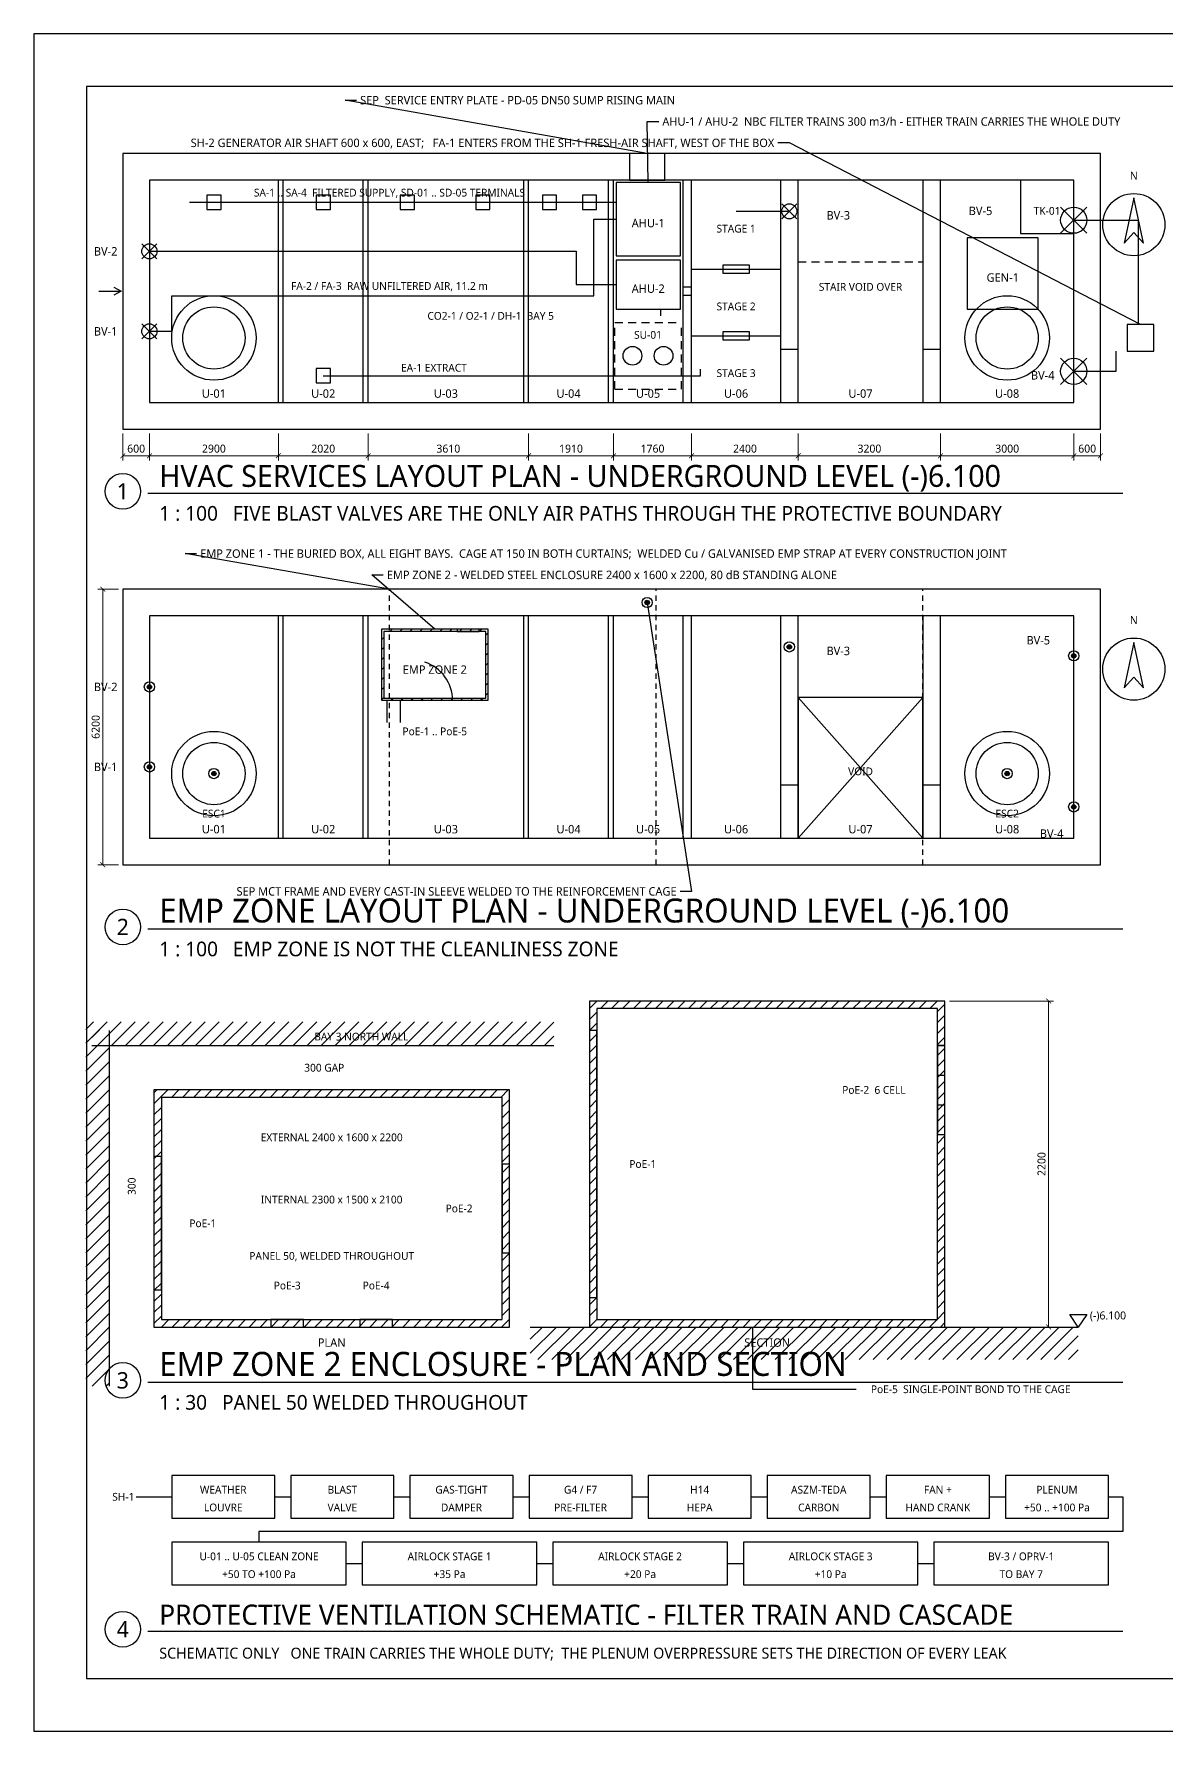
# Model space of a CAD drawing. Header units: millimetres. Extents: x 27 to 567, y 19 to 401.
# Drawn here: x 27 to 281.8, y 19.1 to 400.9 of the extents above; entities that cross this region are included whole.
import ezdxf
from ezdxf.enums import TextEntityAlignment as Align

# ---------------------------------------------------------------- set-up
doc = ezdxf.new("R2010")
doc.units = ezdxf.units.MM
for name, color, linetype in [('M-DUCT-EXTRACT', 5, 'Continuous'), ('M-DUCT-GEN', 8, 'Continuous'), ('M-DUCT-RAW', 1, 'Continuous'), ('M-DUCT-SUPPLY', 7, 'Continuous'), ('M-EMP-BOND', 5, 'Continuous'), ('M-EMP-Z1', 7, 'Continuous'), ('M-EMP-Z2', 1, 'Continuous'), ('M-EQUIP', 7, 'Continuous'), ('M-VALVE', 1, 'Continuous'), ('S-CALLOUT', 7, 'Continuous'), ('S-CENTER', 7, 'Continuous'), ('S-CONCRETE', 7, 'Continuous'), ('S-CONCRETE-THIN', 7, 'Continuous'), ('S-DIM', 7, 'Continuous'), ('S-HATCH', 8, 'Continuous'), ('S-HIDDEN', 8, 'Continuous'), ('S-LEVEL', 7, 'Continuous'), ('S-TEXT', 7, 'Continuous'), ('S-TITLE', 7, 'Continuous')]:
    doc.layers.add(name, color=color, linetype=linetype)
doc.styles.add('OpenSans', font='OpenSans-Regular.ttf')
doc.dimstyles.new('A2-DIM-S', dxfattribs={"dimtxt": 1.8, "dimasz": 1.1, "dimexe": 1.1, "dimexo": 1, "dimgap": 0.7, "dimtad": 1, "dimdec": 0, "dimtxsty": 'OpenSans', "dimblk": 'ARCHTICK', "dimcen": 2.5, "dimclrd": 7, "dimclre": 7, "dimclrt": 7, "dimazin": 3, "dimtfac": 1, "dimtmove": 0, "dimatfit": 3, "dimlwd": 13, "dimlwe": 13})

# ---------------------------------------------------------------- blocks, each defined once
blk = doc.blocks.new('A2-NORTH')
at = {"layer": 'S-TITLE'}
blk.add_lwpolyline([(0, 6), (-2.2, -4.2), (0, -1.8), (2.2, -4.2)], close=True, dxfattribs=at)
blk.add_circle((0, 0), 7, dxfattribs=at)
blk = doc.blocks.new('_ARCHTICK')
at = {"color": 0, "linetype": 'BYBLOCK', "const_width": 0.15}
blk.add_lwpolyline([(-0.5, -0.5), (0.5, 0.5)], dxfattribs=at)
blk = doc.blocks.new('A2-LEVEL')
at = {"layer": 'S-LEVEL'}
blk.add_lwpolyline([(0, 0), (-1.9, 2.8), (1.9, 2.8)], close=True, dxfattribs=at)

msp = doc.modelspace()

# ---------------------------------------------------------------- hatches: boundary and pattern name
at = {"layer": 'M-EMP-Z2'}
for points in [[(165.48, 273), (165.442, 273.191), (165.334, 273.354), (165.171, 273.462), (164.98, 273.5), (164.789, 273.462), (164.626, 273.354), (164.518, 273.191), (164.48, 273), (164.518, 272.809), (164.626, 272.646), (164.789, 272.538), (164.98, 272.5), (165.171, 272.538), (165.334, 272.646), (165.442, 272.809)], [(197.48, 263), (197.442, 263.191), (197.334, 263.354), (197.171, 263.462), (196.98, 263.5), (196.789, 263.462), (196.626, 263.354), (196.518, 263.191), (196.48, 263), (196.518, 262.809), (196.626, 262.646), (196.789, 262.538), (196.98, 262.5), (197.171, 262.538), (197.334, 262.646), (197.442, 262.809)], [(261.48, 261), (261.442, 261.191), (261.334, 261.354), (261.171, 261.462), (260.98, 261.5), (260.789, 261.462), (260.626, 261.354), (260.518, 261.191), (260.48, 261), (260.518, 260.809), (260.626, 260.646), (260.789, 260.538), (260.98, 260.5), (261.171, 260.538), (261.334, 260.646), (261.442, 260.809)], [(53.48, 254), (53.442, 254.191), (53.334, 254.354), (53.171, 254.462), (52.98, 254.5), (52.789, 254.462), (52.626, 254.354), (52.518, 254.191), (52.48, 254), (52.518, 253.809), (52.626, 253.646), (52.789, 253.538), (52.98, 253.5), (53.171, 253.538), (53.334, 253.646), (53.442, 253.809)], [(53.48, 236), (53.442, 236.191), (53.334, 236.354), (53.171, 236.462), (52.98, 236.5), (52.789, 236.462), (52.626, 236.354), (52.518, 236.191), (52.48, 236), (52.518, 235.809), (52.626, 235.646), (52.789, 235.538), (52.98, 235.5), (53.171, 235.538), (53.334, 235.646), (53.442, 235.809)], [(68, 234.5), (67.962, 234.691), (67.854, 234.854), (67.691, 234.962), (67.5, 235), (67.309, 234.962), (67.146, 234.854), (67.038, 234.691), (67, 234.5), (67.038, 234.309), (67.146, 234.146), (67.309, 234.038), (67.5, 234), (67.691, 234.038), (67.854, 234.146), (67.962, 234.309)], [(246.5, 234.5), (246.462, 234.691), (246.354, 234.854), (246.191, 234.962), (246, 235), (245.809, 234.962), (245.646, 234.854), (245.538, 234.691), (245.5, 234.5), (245.538, 234.309), (245.646, 234.146), (245.809, 234.038), (246, 234), (246.191, 234.038), (246.354, 234.146), (246.462, 234.309)], [(261.48, 227), (261.442, 227.191), (261.334, 227.354), (261.171, 227.462), (260.98, 227.5), (260.789, 227.462), (260.626, 227.354), (260.518, 227.191), (260.48, 227), (260.518, 226.809), (260.626, 226.646), (260.789, 226.538), (260.98, 226.5), (261.171, 226.538), (261.334, 226.646), (261.442, 226.809)]]:
    msp.add_hatch(color=1, dxfattribs=at).paths.add_polyline_path(points)
at = {"layer": 'S-HATCH'}
h = msp.add_hatch(dxfattribs=at)
h.set_pattern_fill('ANSI31', scale=0.5)
h.paths.add_polyline_path([(105.2, 251), (129.2, 251), (129.2, 267), (105.2, 267)])
h.paths.add_polyline_path([(105.7, 251.5), (128.7, 251.5), (128.7, 266.5), (105.7, 266.5)], flags=16)
h = msp.add_hatch(dxfattribs=at)
h.set_pattern_fill('ANSI31', scale=0.55)
h.paths.add_polyline_path([(152, 110), (232, 110), (232, 183.333), (152, 183.333)])
h.paths.add_polyline_path([(153.667, 111.667), (230.333, 111.667), (230.333, 181.667), (153.667, 181.667)], flags=16)
h = msp.add_hatch(dxfattribs=at)
h.set_pattern_fill('ANSI31', scale=0.7)
h.paths.add_polyline_path([(38.667, 96.667), (44, 96.667), (44, 178.667), (38.667, 178.667)])
h = msp.add_hatch(dxfattribs=at)
h.set_pattern_fill('ANSI31', scale=0.7)
h.paths.add_polyline_path([(40, 173.333), (144, 173.333), (144, 178.667), (40, 178.667)])
h = msp.add_hatch(dxfattribs=at)
h.set_pattern_fill('ANSI31', scale=0.55)
h.paths.add_polyline_path([(54, 110), (134, 110), (134, 163.333), (54, 163.333)])
h.paths.add_polyline_path([(55.667, 111.667), (132.333, 111.667), (132.333, 161.667), (55.667, 161.667)], flags=16)
h = msp.add_hatch(dxfattribs=at)
h.set_pattern_fill('ANSI31', scale=0.7)
h.paths.add_polyline_path([(138.667, 110), (262, 110), (262, 102.667), (138.667, 102.667)])

# ---------------------------------------------------------------- linework, layer by layer
at = {"layer": 'M-DUCT-EXTRACT'}
for p, q in [((97.28, 56.8), (100.88, 56.8)), ((140.16, 56.8), (143.76, 56.8)), ((183.04, 56.8), (186.64, 56.8)), ((225.92, 56.8), (229.52, 56.8))]:
    msp.add_line(p, q, dxfattribs=at)
for points in [[(185, 361), (196.98, 361)], [(92.1, 324), (177, 324), (177, 325.5)]]:
    msp.add_lwpolyline(points, dxfattribs=at)
msp.add_lwpolyline([(90.5, 322.4), (93.7, 322.4), (93.7, 325.6), (90.5, 325.6)], close=True, dxfattribs=at)
at = {"layer": 'M-DUCT-GEN'}
for points in [[(260.98, 359), (275.5, 359), (275.5, 335.5)], [(260.98, 325), (270.5, 325), (270.5, 329.5)]]:
    msp.add_lwpolyline(points, dxfattribs=at)
msp.add_lwpolyline([(272.98, 329.5), (278.98, 329.5), (278.98, 335.5), (272.98, 335.5)], close=True, dxfattribs=at)
at = {"layer": 'M-DUCT-RAW'}
for p, q in [((41.6, 343), (46.6, 343)), ((50, 71.8), (58, 71.8))]:
    msp.add_line(p, q, dxfattribs=at)
for points in [[(52.98, 334), (58, 334), (58, 342), (153, 342), (153, 359.25), (157.98, 359.25)], [(52.98, 352), (149, 352), (149, 344.5), (157.98, 344.5)], [(45, 343.9), (46.6, 343), (45, 342.1)]]:
    msp.add_lwpolyline(points, dxfattribs=at)
at = {"layer": 'M-DUCT-SUPPLY'}
for p, q in [((81.2, 71.8), (84.8, 71.8)), ((108, 71.8), (111.6, 71.8)), ((134.8, 71.8), (138.4, 71.8)), ((161.6, 71.8), (165.2, 71.8)), ((188.4, 71.8), (192, 71.8)), ((215.2, 71.8), (218.8, 71.8)), ((242, 71.8), (245.6, 71.8))]:
    msp.add_line(p, q, dxfattribs=at)
for points in [[(157.98, 363), (62, 363)], [(168, 339), (168, 337.5)], [(268.8, 71.8), (272, 71.8), (272, 64), (77.64, 64), (77.64, 61.6)]]:
    msp.add_lwpolyline(points, dxfattribs=at)
for points in [[(65.9, 361.4), (69.1, 361.4), (69.1, 364.6), (65.9, 364.6)], [(90.5, 361.4), (93.7, 361.4), (93.7, 364.6), (90.5, 364.6)], [(109.4, 361.4), (112.6, 361.4), (112.6, 364.6), (109.4, 364.6)], [(126.4, 361.4), (129.6, 361.4), (129.6, 364.6), (126.4, 364.6)], [(141.4, 361.4), (144.6, 361.4), (144.6, 364.6), (141.4, 364.6)], [(150.4, 361.4), (153.6, 361.4), (153.6, 364.6), (150.4, 364.6)], [(182, 347.1), (188, 347.1), (188, 348.9), (182, 348.9)], [(173, 342.1), (175, 342.1), (175, 343.9), (173, 343.9)], [(182, 332.1), (188, 332.1), (188, 333.9), (182, 333.9)]]:
    msp.add_lwpolyline(points, close=True, dxfattribs=at)
at = {"layer": 'M-EMP-BOND'}
for p, q in [((107, 275.6), (107, 276)), ((167, 275.6), (167, 276)), ((227, 275.6), (227, 276)), ((107, 273.4), (107, 274.6)), ((107, 271.2), (107, 272.4)), ((167, 273.4), (167, 274.6)), ((167, 271.2), (167, 272.4)), ((227, 273.4), (227, 274.6)), ((227, 271.2), (227, 272.4)), ((107, 269), (107, 270.2)), ((107, 266.8), (107, 268)), ((167, 269), (167, 270.2)), ((167, 266.8), (167, 268)), ((227, 269), (227, 270.2)), ((227, 266.8), (227, 268)), ((107, 264.6), (107, 265.8)), ((107, 262.4), (107, 263.6)), ((167, 264.6), (167, 265.8)), ((167, 262.4), (167, 263.6)), ((227, 264.6), (227, 265.8)), ((227, 262.4), (227, 263.6)), ((107, 260.2), (107, 261.4)), ((167, 260.2), (167, 261.4)), ((227, 260.2), (227, 261.4)), ((107, 258), (107, 259.2)), ((107, 255.8), (107, 257)), ((167, 258), (167, 259.2)), ((167, 255.8), (167, 257)), ((227, 258), (227, 259.2)), ((227, 255.8), (227, 257)), ((107, 253.6), (107, 254.8)), ((107, 251.4), (107, 252.6)), ((167, 253.6), (167, 254.8)), ((167, 251.4), (167, 252.6)), ((227, 253.6), (227, 254.8)), ((227, 251.4), (227, 252.6)), ((106.4, 251), (106.4, 246)), ((107, 249.2), (107, 250.4)), ((107, 247), (107, 248.2)), ((109.4, 251), (109.4, 246)), ((112.2, 251), (121.2, 251)), ((167, 249.2), (167, 250.4)), ((167, 247), (167, 248.2)), ((227, 249.2), (227, 250.4)), ((227, 247), (227, 248.2)), ((107, 244.8), (107, 246)), ((167, 244.8), (167, 246)), ((227, 244.8), (227, 246)), ((107, 242.6), (107, 243.8)), ((107, 240.4), (107, 241.6)), ((167, 242.6), (167, 243.8)), ((167, 240.4), (167, 241.6)), ((227, 242.6), (227, 243.8)), ((227, 240.4), (227, 241.6)), ((107, 238.2), (107, 239.4)), ((107, 236), (107, 237.2)), ((167, 238.2), (167, 239.4)), ((167, 236), (167, 237.2)), ((227, 238.2), (227, 239.4)), ((227, 236), (227, 237.2)), ((107, 233.8), (107, 235)), ((167, 233.8), (167, 235)), ((227, 233.8), (227, 235)), ((107, 231.6), (107, 232.8)), ((107, 229.4), (107, 230.6)), ((167, 231.6), (167, 232.8)), ((167, 229.4), (167, 230.6)), ((227, 231.6), (227, 232.8)), ((227, 229.4), (227, 230.6)), ((107, 227.2), (107, 228.4)), ((107, 225), (107, 226.2)), ((167, 227.2), (167, 228.4)), ((167, 225), (167, 226.2)), ((227, 227.2), (227, 228.4)), ((227, 225), (227, 226.2)), ((107, 222.8), (107, 224)), ((107, 220.6), (107, 221.8)), ((167, 222.8), (167, 224)), ((167, 220.6), (167, 221.8)), ((227, 222.8), (227, 224)), ((227, 220.6), (227, 221.8)), ((107, 218.4), (107, 219.6)), ((167, 218.4), (167, 219.6)), ((227, 218.4), (227, 219.6)), ((107, 216.2), (107, 217.4)), ((107, 214), (107, 215.2)), ((167, 216.2), (167, 217.4)), ((167, 214), (167, 215.2)), ((227, 216.2), (227, 217.4)), ((227, 214), (227, 215.2)), ((230.333, 173.333), (232, 173.333)), ((230.333, 166.667), (232, 166.667)), ((230.333, 160), (232, 160)), ((230.333, 153.333), (232, 153.333))]:
    msp.add_line(p, q, dxfattribs=at)
for points in [[(122.2, 266.5), (127.2, 266.5), (127.2, 267), (122.2, 267)], [(152, 116.667), (153.667, 116.667), (153.667, 176.667), (152, 176.667)], [(230.333, 153.333), (232, 153.333), (232, 173.333), (230.333, 173.333)], [(54, 118.333), (55.667, 118.333), (55.667, 148.333), (54, 148.333)], [(132.333, 126.667), (134, 126.667), (134, 146.667), (132.333, 146.667)], [(80.333, 110), (87.667, 110), (87.667, 111.667), (80.333, 111.667)], [(100.333, 110), (107.667, 110), (107.667, 111.667), (100.333, 111.667)]]:
    msp.add_lwpolyline(points, close=True, dxfattribs=at)
msp.add_lwpolyline([(188.667, 110), (188.667, 96), (212, 96)], dxfattribs=at)
msp.add_arc((112.2, 251), 9, 0, 72, dxfattribs=at)
at = {"layer": 'M-EMP-Z1'}
msp.add_lwpolyline([(47, 214), (267, 214), (267, 276), (47, 276)], close=True, dxfattribs=at)
at = {"layer": 'M-EMP-Z2'}
for points in [[(105.2, 251), (129.2, 251), (129.2, 267), (105.2, 267)], [(105.7, 251.5), (128.7, 251.5), (128.7, 266.5), (105.7, 266.5)], [(199, 220), (227, 220), (227, 251.6), (199, 251.6)], [(152, 110), (232, 110), (232, 183.333), (152, 183.333)], [(153.667, 111.667), (230.333, 111.667), (230.333, 181.667), (153.667, 181.667)], [(54, 110), (134, 110), (134, 163.333), (54, 163.333)], [(55.667, 111.667), (132.333, 111.667), (132.333, 161.667), (55.667, 161.667)]]:
    msp.add_lwpolyline(points, close=True, dxfattribs=at)
for centre, radius in [((164.98, 273), 1.15), ((164.98, 273), 0.5), ((196.98, 263), 1.15), ((196.98, 263), 0.5), ((260.98, 261), 1.15), ((260.98, 261), 0.5), ((52.98, 254), 1.15), ((52.98, 254), 0.5), ((52.98, 236), 1.15), ((52.98, 236), 0.5), ((67.5, 234.5), 1.15), ((67.5, 234.5), 0.5), ((246, 234.5), 1.15), ((246, 234.5), 0.5), ((260.98, 227), 1.15), ((260.98, 227), 0.5)]:
    msp.add_circle(centre, radius, dxfattribs=at)
at = {"layer": 'M-EQUIP'}
for points in [[(160.98, 368), (168.98, 368), (168.98, 374), (160.98, 374)], [(157.98, 351), (172.48, 351), (172.48, 367.5), (157.98, 367.5)], [(248.98, 356), (260.98, 356), (260.98, 368), (248.98, 368)], [(237, 339), (253, 339), (253, 355), (237, 355)], [(157.98, 339), (172.48, 339), (172.48, 350), (157.98, 350)], [(58, 67), (81.2, 67), (81.2, 76.6), (58, 76.6)], [(84.8, 67), (108, 67), (108, 76.6), (84.8, 76.6)], [(111.6, 67), (134.8, 67), (134.8, 76.6), (111.6, 76.6)], [(138.4, 67), (161.6, 67), (161.6, 76.6), (138.4, 76.6)], [(165.2, 67), (188.4, 67), (188.4, 76.6), (165.2, 76.6)], [(192, 67), (215.2, 67), (215.2, 76.6), (192, 76.6)], [(218.8, 67), (242, 67), (242, 76.6), (218.8, 76.6)], [(245.6, 67), (268.8, 67), (268.8, 76.6), (245.6, 76.6)], [(58, 52), (97.28, 52), (97.28, 61.6), (58, 61.6)], [(100.88, 52), (140.16, 52), (140.16, 61.6), (100.88, 61.6)], [(143.76, 52), (183.04, 52), (183.04, 61.6), (143.76, 61.6)], [(186.64, 52), (225.92, 52), (225.92, 61.6), (186.64, 61.6)], [(229.52, 52), (268.8, 52), (268.8, 61.6), (229.52, 61.6)]]:
    msp.add_lwpolyline(points, close=True, dxfattribs=at)
for centre in [(161.68, 328.5), (168.68, 328.5)]:
    msp.add_circle(centre, 2.1, dxfattribs=at)
at = {"layer": 'M-VALVE'}
for p, q in [((195.28, 359.3), (198.68, 362.7)), ((195.28, 362.7), (198.68, 359.3)), ((258.03, 356.05), (263.93, 361.95)), ((258.03, 361.95), (263.93, 356.05)), ((51.28, 350.3), (54.68, 353.7)), ((51.28, 353.7), (54.68, 350.3)), ((51.28, 332.3), (54.68, 335.7)), ((51.28, 335.7), (54.68, 332.3)), ((258.03, 322.05), (263.93, 327.95)), ((258.03, 327.95), (263.93, 322.05))]:
    msp.add_line(p, q, dxfattribs=at)
for centre, radius in [((196.98, 361), 1.7), ((260.98, 359), 2.95), ((52.98, 352), 1.7), ((52.98, 334), 1.7), ((260.98, 325), 2.95)]:
    msp.add_circle(centre, radius, dxfattribs=at)
at = {"layer": 'S-CALLOUT'}
for p, q in [((164.98, 374), (97, 386)), ((97, 386), (99.6, 386)), ((165.23, 367.5), (165, 381.2)), ((165, 381.2), (167.6, 381.2)), ((197, 376.4), (194.4, 376.4)), ((275.98, 335.5), (197, 376.4)), ((107, 276), (61, 284)), ((61, 284), (63.6, 284)), ((117.2, 267), (103, 279.2)), ((103, 279.2), (105.6, 279.2)), ((164.98, 273), (175, 208)), ((175, 208), (172.4, 208))]:
    msp.add_line(p, q, dxfattribs=at)
at = {"layer": 'S-CENTER'}
for p, q in [((195, 330), (199, 330)), ((227, 330), (231, 330)), ((195, 318), (199, 318)), ((227, 318), (231, 318)), ((199, 220), (227, 251.6)), ((199, 251.6), (227, 220)), ((195, 232), (199, 232)), ((227, 232), (231, 232)), ((195, 220), (199, 220)), ((227, 220), (231, 220))]:
    msp.add_line(p, q, dxfattribs=at)
at = {"layer": 'S-CONCRETE'}
for p, q in [((44, 96.667), (44, 176.667)), ((40, 173.333), (144, 173.333)), ((138.667, 110), (262, 110))]:
    msp.add_line(p, q, dxfattribs=at)
msp.add_lwpolyline([(47, 312), (267, 312), (267, 374), (47, 374)], close=True, dxfattribs=at)
at = {"layer": 'S-CONCRETE-THIN'}
for p, q in [((82, 318), (82, 368)), ((83.1, 318), (83.1, 368)), ((101.1, 318), (101.1, 368)), ((102.2, 318), (102.2, 368)), ((137.2, 318), (137.2, 368)), ((138.3, 318), (138.3, 368)), ((156.3, 318), (156.3, 368)), ((157.4, 318), (157.4, 368)), ((175, 348), (195, 348)), ((175, 333), (195, 333)), ((175, 318), (195, 318)), ((82, 220), (82, 270)), ((83.1, 220), (83.1, 270)), ((101.1, 220), (101.1, 270)), ((102.2, 220), (102.2, 270)), ((137.2, 220), (137.2, 270)), ((138.3, 220), (138.3, 270)), ((156.3, 220), (156.3, 270)), ((157.4, 220), (157.4, 270))]:
    msp.add_line(p, q, dxfattribs=at)
for points in [[(53, 318), (261, 318), (261, 368), (53, 368)], [(173, 318), (175, 318), (175, 368), (173, 368)], [(195, 318), (199, 318), (199, 368), (195, 368)], [(227, 318), (231, 318), (231, 368), (227, 368)], [(53, 220), (261, 220), (261, 270), (53, 270)], [(173, 220), (175, 220), (175, 270), (173, 270)], [(195, 220), (199, 220), (199, 270), (195, 270)], [(227, 220), (231, 220), (231, 270), (227, 270)]]:
    msp.add_lwpolyline(points, close=True, dxfattribs=at)
for centre, radius in [((67.5, 332.5), 9.5), ((246, 332.5), 9.5), ((67.5, 332.5), 7), ((246, 332.5), 7), ((67.5, 234.5), 9.5), ((67.5, 234.5), 7), ((246, 234.5), 9.5), ((246, 234.5), 7)]:
    msp.add_circle(centre, radius, dxfattribs=at)
at = {"layer": 'S-HIDDEN'}
for p, q in [((199, 349.6), (200.8, 349.6)), ((202, 349.6), (203.8, 349.6)), ((205, 349.6), (206.8, 349.6)), ((208, 349.6), (209.8, 349.6)), ((211, 349.6), (212.8, 349.6)), ((214, 349.6), (215.8, 349.6)), ((217, 349.6), (218.8, 349.6)), ((220, 349.6), (221.8, 349.6)), ((223, 349.6), (224.8, 349.6)), ((226, 349.6), (227, 349.6)), ((157.68, 336), (159.48, 336)), ((160.68, 336), (162.48, 336)), ((163.68, 336), (165.48, 336)), ((166.68, 336), (168.48, 336)), ((169.68, 336), (171.48, 336)), ((157.68, 333), (157.68, 334.8)), ((172.68, 333), (172.68, 334.8)), ((157.68, 330), (157.68, 331.8)), ((157.68, 327), (157.68, 328.8)), ((172.68, 330), (172.68, 331.8)), ((172.68, 327), (172.68, 328.8)), ((157.68, 324), (157.68, 325.8)), ((172.68, 324), (172.68, 325.8)), ((157.68, 321), (157.68, 322.8)), ((157.68, 321), (159.48, 321)), ((160.68, 321), (162.48, 321)), ((163.68, 321), (165.48, 321)), ((166.68, 321), (168.48, 321)), ((169.68, 321), (171.48, 321)), ((172.68, 321), (172.68, 322.8))]:
    msp.add_line(p, q, dxfattribs=at)
at = {"layer": 'S-TITLE'}
for p, q in [((52.6, 297.6), (272, 297.6)), ((52.6, 199.6), (272, 199.6)), ((52.6, 97.6), (272, 97.6)), ((52.6, 41.6), (272, 41.6))]:
    msp.add_line(p, q, dxfattribs=at)
for points in [[(27, 19.1), (567, 19.1), (567, 400.9), (27, 400.9)], [(38.8, 30.9), (555.2, 30.9), (555.2, 389.1), (38.8, 389.1)]]:
    msp.add_lwpolyline(points, close=True, dxfattribs=at)
for centre in [(47, 298), (47, 200), (47, 98), (47, 42)]:
    msp.add_circle(centre, 4, dxfattribs=at)

# ---------------------------------------------------------------- block references
at = {"layer": 'S-LEVEL'}
msp.add_blockref('A2-LEVEL', (262, 110), dxfattribs=at)
at = {"layer": 'S-TITLE'}
for p in [(274.5, 358), (274.5, 258)]:
    msp.add_blockref('A2-NORTH', p, dxfattribs=at)

# ---------------------------------------------------------------- texts
at = {"layer": 'S-LEVEL', "style": 'OpenSans'}
msp.add_text('(-)6.100', height=1.8, dxfattribs=at).set_placement((264.6, 112.6), align=Align.MIDDLE_LEFT)
at = {"layer": 'S-TEXT', "style": 'OpenSans'}
for s, height, p in [('SEP  SERVICE ENTRY PLATE - PD-05 DN50 SUMP RISING MAIN', 1.9, (100.4, 386)), ('AHU-1 / AHU-2  NBC FILTER TRAINS 300 m3/h - EITHER TRAIN CARRIES THE WHOLE DUTY', 1.9, (168.4, 381.2)), ('EMP ZONE 1 - THE BURIED BOX, ALL EIGHT BAYS.  CAGE AT 150 IN BOTH CURTAINS;  WELDED Cu / GALVANISED EMP STRAP AT EVERY CONSTRUCTION JOINT', 1.9, (64.4, 284)), ('EMP ZONE 2 - WELDED STEEL ENCLOSURE 2400 x 1600 x 2200, 80 dB STANDING ALONE', 1.9, (106.4, 279.2)), ('PoE-5  SINGLE-POINT BOND TO THE CAGE', 1.75, (215.333, 96))]:
    msp.add_text(s, height=height, dxfattribs=at).set_placement(p, align=Align.MIDDLE_LEFT)
for s, height, p in [('SH-2 GENERATOR AIR SHAFT 600 x 600, EAST;   FA-1 ENTERS FROM THE SH-1 FRESH-AIR SHAFT, WEST OF THE BOX', 1.9, (193.6, 376.4)), ('BV-2', 1.9, (45.8, 352)), ('BV-1', 1.9, (45.8, 334)), ('BV-2', 1.9, (45.8, 254)), ('BV-1', 1.9, (45.8, 236)), ('SEP MCT FRAME AND EVERY CAST-IN SLEEVE WELDED TO THE REINFORCEMENT CAGE', 1.9, (171.6, 208)), ('SH-1', 1.75, (49.6, 71.8))]:
    msp.add_text(s, height=height, dxfattribs=at).set_placement(p, align=Align.MIDDLE_RIGHT)
for s, height, p in [('SA-1 .. SA-4  FILTERED SUPPLY, SD-01 .. SD-05 TERMINALS', 1.75, (107, 365.2)), ('AHU-1', 1.9, (165.23, 358.35)), ('BV-3', 1.9, (208, 360.1)), ('BV-5', 1.9, (240, 361.1)), ('TK-01', 1.75, (254.98, 361.1)), ('STAGE 1', 1.75, (185, 357.1)), ('FA-2 / FA-3  RAW UNFILTERED AIR, 11.2 m', 1.75, (107, 344.2)), ('AHU-2', 1.9, (165.23, 343.6)), ('STAIR VOID OVER', 1.75, (213, 344)), ('GEN-1', 1.9, (245, 346.1)), ('STAGE 2', 1.75, (185, 339.6)), ('SU-01', 1.75, (165.18, 333.2)), ('EA-1 EXTRACT', 1.75, (117, 325.8)), ('STAGE 3', 1.75, (185, 324.6)), ('BV-4', 1.9, (254, 324.1)), ('U-01', 1.9, (67.5, 320)), ('U-02', 1.9, (92.1, 320)), ('U-03', 1.9, (119.7, 320)), ('U-04', 1.9, (147.3, 320)), ('U-05', 1.9, (165.2, 320)), ('U-06', 1.9, (185, 320)), ('U-07', 1.9, (213, 320)), ('U-08', 1.9, (246, 320)), ('BV-5', 1.9, (253, 264.5)), ('BV-3', 1.9, (208, 262.1)), ('EMP ZONE 2', 1.9, (117.2, 257.9)), ('PoE-1 .. PoE-5', 1.75, (117.2, 244)), ('VOID', 1.75, (213, 235)), ('ESC1', 1.75, (67.5, 225.5)), ('ESC2', 1.75, (246, 225.5)), ('U-01', 1.9, (67.5, 222)), ('U-02', 1.9, (92.1, 222)), ('U-03', 1.9, (119.7, 222)), ('U-04', 1.9, (147.3, 222)), ('U-05', 1.9, (165.2, 222)), ('U-06', 1.9, (185, 222)), ('U-07', 1.9, (213, 222)), ('U-08', 1.9, (246, 222)), ('BV-4', 1.9, (256, 221)), ('BAY 3 NORTH WALL', 1.75, (100.667, 175.333)), ('300 GAP', 1.75, (92.333, 168.333)), ('PoE-2  6 CELL', 1.75, (216, 163.333)), ('EXTERNAL 2400 x 1600 x 2200', 1.75, (94, 152.667)), ('PoE-1', 1.75, (164, 146.667)), ('INTERNAL 2300 x 1500 x 2100', 1.75, (94, 138.667)), ('PoE-2', 1.75, (122.667, 136.667)), ('PoE-1', 1.75, (65, 133.333)), ('PANEL 50, WELDED THROUGHOUT', 1.75, (94, 126)), ('PoE-3', 1.75, (84, 119.333)), ('PoE-4', 1.75, (104, 119.333)), ('PLAN', 1.9, (94, 106.5)), ('SECTION', 1.9, (192, 106.5)), ('WEATHER', 1.75, (69.6, 73.4)), ('BLAST', 1.75, (96.4, 73.4)), ('GAS-TIGHT', 1.75, (123.2, 73.4)), ('G4 / F7', 1.75, (150, 73.4)), ('H14', 1.75, (176.8, 73.4)), ('ASZM-TEDA', 1.75, (203.6, 73.4)), ('FAN +', 1.75, (230.4, 73.4)), ('PLENUM', 1.75, (257.2, 73.4)), ('LOUVRE', 1.75, (69.6, 69.4)), ('VALVE', 1.75, (96.4, 69.4)), ('DAMPER', 1.75, (123.2, 69.4)), ('PRE-FILTER', 1.75, (150, 69.4)), ('HEPA', 1.75, (176.8, 69.4)), ('CARBON', 1.75, (203.6, 69.4)), ('HAND CRANK', 1.75, (230.4, 69.4)), ('+50 .. +100 Pa', 1.75, (257.2, 69.4)), ('U-01 .. U-05 CLEAN ZONE', 1.75, (77.64, 58.4)), ('AIRLOCK STAGE 1', 1.75, (120.52, 58.4)), ('AIRLOCK STAGE 2', 1.75, (163.4, 58.4)), ('AIRLOCK STAGE 3', 1.75, (206.28, 58.4)), ('BV-3 / OPRV-1', 1.75, (249.16, 58.4)), ('+50 TO +100 Pa', 1.75, (77.64, 54.4)), ('+35 Pa', 1.75, (120.52, 54.4)), ('+20 Pa', 1.75, (163.4, 54.4)), ('+10 Pa', 1.75, (206.28, 54.4)), ('TO BAY 7', 1.75, (249.16, 54.4))]:
    msp.add_text(s, height=height, dxfattribs=at).set_placement(p, align=Align.MIDDLE_CENTER)
msp.add_text('CO2-1 / O2-1 / DH-1  BAY 5', height=1.75, dxfattribs=at).set_placement((144, 336.6), align=Align.RIGHT)
for s, height, p in [('1 : 100   FIVE BLAST VALVES ARE THE ONLY AIR PATHS THROUGH THE PROTECTIVE BOUNDARY', 3.2976, (55.2, 291.4)), ('1 : 100   EMP ZONE IS NOT THE CLEANLINESS ZONE', 3.3, (55.2, 193.4)), ('1 : 30   PANEL 50 WELDED THROUGHOUT', 3.3, (55.2, 91.4)), ('SCHEMATIC ONLY   ONE TRAIN CARRIES THE WHOLE DUTY;  THE PLENUM OVERPRESSURE SETS THE DIRECTION OF EVERY LEAK', 2.45864, (55.2, 35.4))]:
    msp.add_text(s, height=height, dxfattribs=at).set_placement(p)
msp.add_text('300', height=1.75, rotation=90, dxfattribs=at).set_placement((49, 141.667), align=Align.MIDDLE_CENTER)
at = {"layer": 'S-TITLE', "style": 'OpenSans'}
for p in [(274.5, 367.6), (274.5, 267.6)]:
    msp.add_text('N', height=1.8, dxfattribs=at).set_placement(p, align=Align.BOTTOM_CENTER)
for s, height, p in [('HVAC SERVICES LAYOUT PLAN - UNDERGROUND LEVEL (-)6.100', 4.93388, (55.2, 299)), ('EMP ZONE LAYOUT PLAN - UNDERGROUND LEVEL (-)6.100', 5.4, (55.2, 201)), ('EMP ZONE 2 ENCLOSURE - PLAN AND SECTION', 5.4, (55.2, 99)), ('PROTECTIVE VENTILATION SCHEMATIC - FILTER TRAIN AND CASCADE', 4.54763, (55.2, 43))]:
    msp.add_text(s, height=height, dxfattribs=at).set_placement(p)
for s, p in [('1', (47, 298)), ('2', (47, 200)), ('3', (47, 98)), ('4', (47, 42))]:
    msp.add_text(s, height=3.672, dxfattribs=at).set_placement(p, align=Align.MIDDLE_CENTER)

# ---------------------------------------------------------------- dimensions: what is measured, and where the dimension line sits
at = {"layer": 'S-DIM'}
for base, p1, p2 in [((47, 306), (47, 312), (53, 312)), ((53, 306), (53, 312), (82, 312)), ((82, 306), (82, 312), (102.2, 312)), ((102.2, 306), (102.2, 312), (138.3, 312)), ((138.3, 306), (138.3, 312), (157.4, 312)), ((157.4, 306), (157.4, 312), (175, 312)), ((175, 306), (175, 312), (199, 312)), ((199, 306), (199, 312), (231, 312)), ((231, 306), (231, 312), (261, 312)), ((261, 306), (261, 312), (267, 312))]:
    msp.add_linear_dim(base=base, p1=p1, p2=p2, dimstyle='A2-DIM-S', override={"dimlfac": 100}, dxfattribs=at).render()
for base, p1, p2, override in [((42.5, 214), (47, 214), (47, 276), {"dimlfac": 100}), ((255.333, 110), (232, 110), (232, 183.333), {"dimlfac": 30})]:
    msp.add_linear_dim(base=base, p1=p1, p2=p2, angle=90, dimstyle='A2-DIM-S', override=override, dxfattribs=at).render()

doc.saveas('drawing.dxf')
